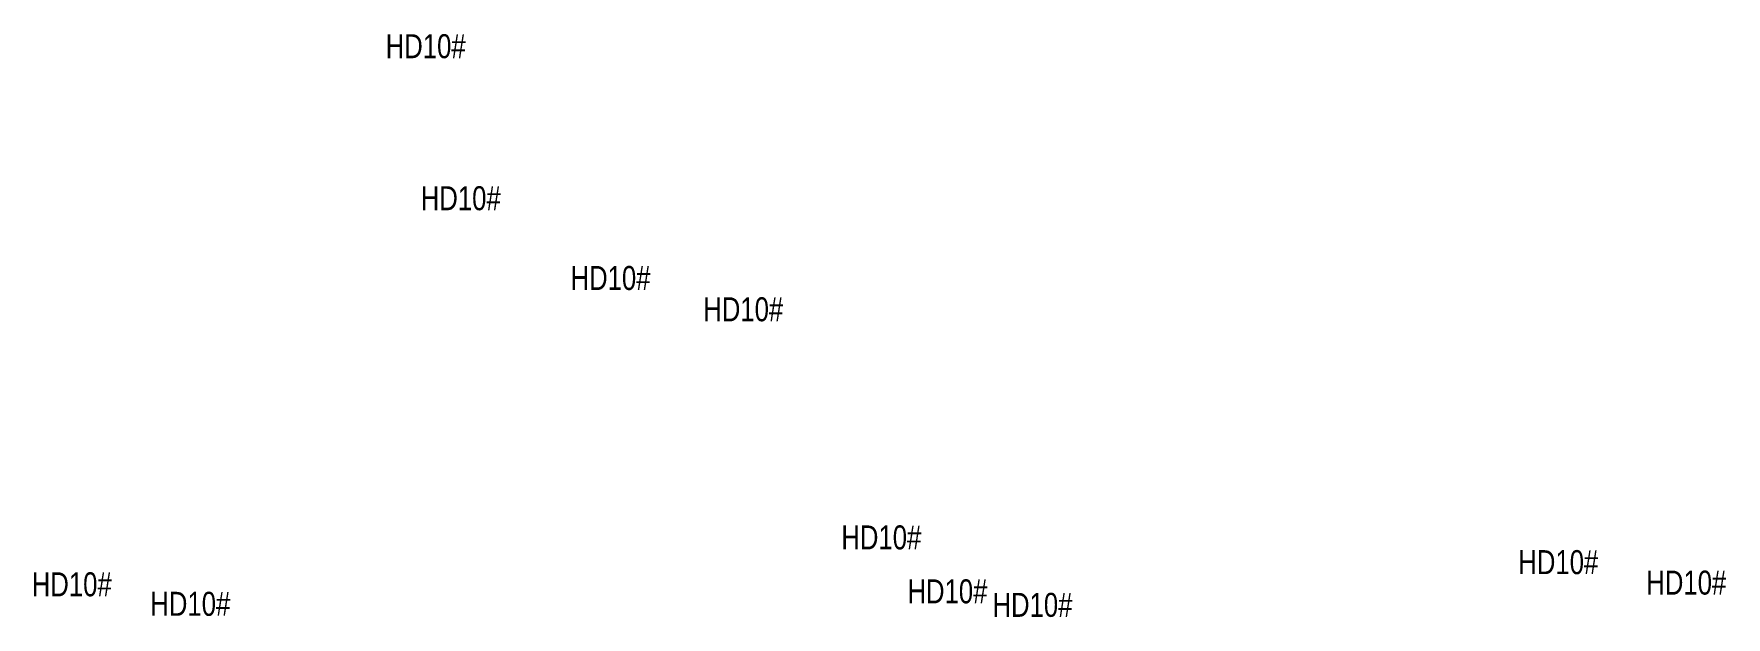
# Model space of a CAD drawing. Extents: x 362758 to 369804, y 3061234 to 3063665.
import ezdxf

# ---------------------------------------------------------------- set-up
doc = ezdxf.new("R2010")
doc.units = 0
doc.header["$LTSCALE"] = 2
doc.layers.add('mainlayer', color=255, linetype='CONTINUOUS', lineweight=0)
doc.styles.add('HZ', font='rs.shx', dxfattribs={"width": 0.8, "bigfont": 'hztxt.shx'})

msp = doc.modelspace()

# ---------------------------------------------------------------- texts
at = {"layer": 'mainlayer', "color": 242, "linetype": 'Continuous', "char_height": 100, "attachment_point": 1, "style": 'HZ'}
for insert in [(364222.8, 3063663.5, -12), (364368.8, 3063030.1, -12), (364992.5, 3062697.7, -12), (365545.1, 3062567.3, -12), (366120.1, 3061616.9, -12), (368938.8, 3061513.7, -12), (362749.1, 3061421.3, 2748), (366395.3, 3061392.1, 2686), (369471.8, 3061428.5, 2626), (363242.8, 3061340.1, -12), (366749.3, 3061335.8, 2674.1)]:
    msp.add_mtext_dynamic_manual_height_columns('{\\fYouYuan|b0|i0|c134|p49;\\C244;\\c1973145;HD10#}', width=180.152, gutter_width=1, heights=[0], dxfattribs=dict(at, insert=insert))

doc.saveas('drawing.dxf')
